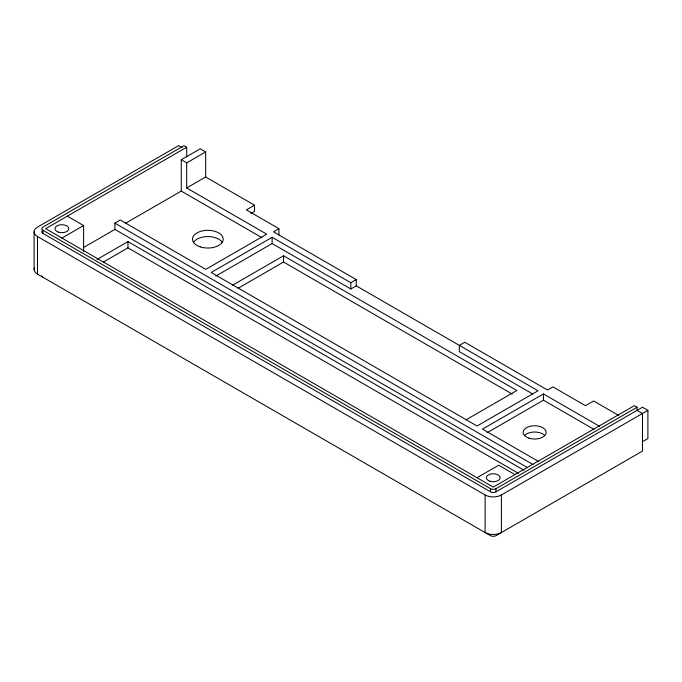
<?xml version="1.0" encoding="UTF-8"?>
<svg xmlns="http://www.w3.org/2000/svg" width="682" height="682" viewBox="0 0 682 682"><rect width="100%" height="100%" fill="white"/><g stroke="black" fill="none" stroke-linecap="round" stroke-linejoin="round"><path stroke-width="1.02" d="M186.689 156.63L186.689 147.235L45.643 228.675L493.248 487.11L634.337 405.679L637.048 407.248L637.048 410.376L642.478 413.514L642.478 451.1L495.967 535.685A3.836 2.217 0 0 1 490.546 535.685L37.467 274.104A11.509 6.649 0 0 1 34.492 267.685M262.127 237.779L181.259 191.088L181.259 159.758L200.252 148.795L205.674 151.933L205.674 176.996L254.514 205.188L254.514 211.454L250.899 213.543M181.259 159.758L186.689 162.896L205.674 151.933M61.892 238.078L83.596 225.546L83.596 251.658M527.527 467.656L114.883 229.416L114.883 223.15L120.305 220.013L205.768 269.356L266.722 234.165L186.689 187.959L186.689 162.896M83.784 247.37L114.883 229.416M125.769 223.133L181.259 191.088M186.689 187.959L205.674 176.996M97.125 259.407L127.952 241.607L523.921 470.213M103.468 262.007L127.952 247.873L518.397 473.291M254.514 205.188L246.373 209.886L278.929 228.683L278.929 234.949M278.929 228.683L273.508 231.812L356.251 279.586L356.251 285.852L350.821 288.989L272.144 243.559L215.742 276.125M356.251 279.586L350.821 282.723L272.144 237.293L211.19 272.485L477.068 425.994L538.021 390.803L356.251 285.852M232.63 285.17L283.542 255.784L516.862 390.488L465.951 419.882M238.086 288.29L283.542 262.041L512.25 394.085M599.563 426.327L543.452 393.932L482.498 429.123L538.55 461.484M487.042 432.763L543.452 400.198L593.988 429.379M476.982 477.732L498.687 465.201L514.961 474.595M186.689 147.235L183.978 145.667L42.898 227.115A3.836 2.217 0 0 0 42.898 230.252L490.546 488.696A3.836 2.217 0 0 0 495.967 488.696L637.048 407.248M41.9 231.241A3.836 2.217 0 0 0 42.898 233.38L490.546 491.824A3.836 2.217 0 0 0 495.967 491.824L642.478 407.248L647.9 410.376L647.9 438.569L642.478 441.706M182.162 147.755L178.548 145.667L37.467 227.115A11.509 6.649 0 0 0 37.467 236.509L485.115 494.962A11.509 6.649 0 0 0 501.398 494.962L647.9 410.376M618.514 415.347L593.638 400.982L585.497 405.679L552.949 386.882L547.518 390.019L464.774 342.245L459.344 345.373L459.344 351.639L532.531 393.898M114.883 223.15L533.051 464.578M67.313 216.151L83.596 225.546M543.452 393.932L543.452 400.198M501.398 494.962L501.398 532.557A11.509 6.649 0 0 1 485.115 532.557L485.115 494.962M495.967 488.696L495.967 491.824M490.546 488.696L490.546 491.824M350.821 282.723L350.821 288.989M283.542 255.784L283.542 262.041M272.144 237.293L272.144 243.559M127.952 241.607L127.952 247.873M42.898 230.252L42.898 233.38M37.467 236.509L37.467 274.104M34.1 231.812L34.1 269.407M42.898 277.242A3.836 2.217 0 0 1 42.284 276.781M41.9 276.244A3.836 2.217 0 0 1 41.773 275.673M193.424 242.417A15.345 8.857 0 0 1 207.848 236.577A15.345 8.857 0 0 1 222.272 242.417M524.688 435.346A11.509 6.649 0 0 1 544.628 435.346M528.9 438.151A11.509 6.649 0 0 0 546.163 432.397A11.509 6.649 0 0 0 528.9 426.642A11.509 6.649 0 0 0 528.9 438.151M200.176 246.85A15.345 8.857 0 0 0 223.193 239.177A15.345 8.857 0 0 0 200.176 231.505A15.345 8.857 0 0 0 200.176 246.85M489.804 481.185A6.905 3.99 0 0 0 500.162 477.732A6.905 3.99 0 0 0 489.804 474.28A6.905 3.99 0 0 0 489.804 481.185M58.439 232.136A6.905 3.99 0 0 0 68.797 228.683A6.905 3.99 0 0 0 58.439 225.231A6.905 3.99 0 0 0 58.439 232.136"/></g></svg>
